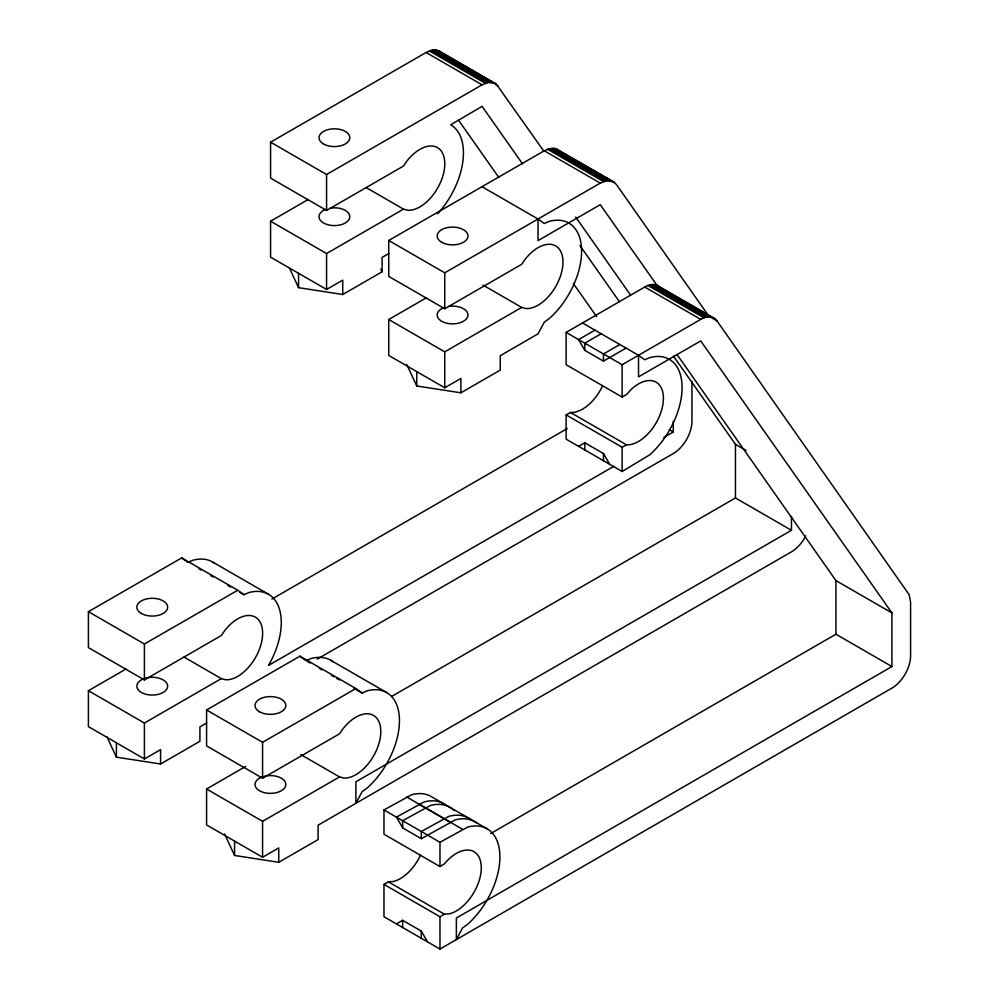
<?xml version="1.0" encoding="UTF-8"?>
<svg xmlns="http://www.w3.org/2000/svg" width="999" height="999" viewBox="0 0 999 999"><rect width="100%" height="100%" fill="white"/><g stroke="black" fill="none" stroke-linecap="round" stroke-linejoin="round"><path stroke-width="1.5" d="M487.162 828.833L431.156 796.503A61.601 35.564 -60 0 0 411.625 794.754L383.978 809.952L383.978 834.215L439.972 866.545L444.343 863.923A35.227 20.342 -60 0 1 481.118 864.709A35.227 20.342 -60 0 1 449.425 913.81L444.38 914.172L439.972 916.72L383.978 884.39L383.978 916.72L439.972 949.05L891.92 688.099A26.399 15.247 -60 0 0 910.589 655.769L910.589 602.135L909.165 594.705L716.907 320.816C713.286 315.384 705.594 316.233 700.736 319.368L622.14 364.735L566.133 332.405L566.133 364.735L622.14 397.065L626.548 394.518L631.58 389.061A35.227 20.342 -60 0 1 663.274 401.573A35.227 20.342 -60 0 1 626.51 444.83L622.14 447.24L566.133 414.91L566.133 439.173L622.14 471.503L649.787 454.757A61.601 35.564 -60 0 0 682.08 387.537A61.601 35.564 -60 0 0 649.787 357.605L644.692 359.765L638.523 355.294L582.517 322.964L566.133 332.405M388.823 253.521L382.08 257.43L382.08 271.803L342.732 294.505L298.564 287.675L289.223 267.545M206.668 723.014L199.912 726.922L199.912 741.283L160.577 763.998L116.408 757.167L107.068 737.037M366.171 187.575L403.496 209.128L407.867 210.265A35.227 20.342 -60 0 0 444.792 163.174A35.227 20.342 -60 0 0 406.993 160.964L403.496 166.021L326.573 210.439L270.567 178.109L270.567 142.183L426.111 52.485L430.931 50.425L435.439 49.987L439.298 51.174L496.403 84.253L543.881 151.224M270.567 142.183L326.573 174.513L482.105 84.815L488.486 82.43L495.304 83.504M342.732 294.505L342.732 280.145L326.573 289.473L270.567 257.143L270.567 221.216L308.354 199.4M270.567 221.216L326.573 253.546L403.496 209.128M483.004 285.102L521.665 307.43L526.036 308.566A35.227 20.342 -60 0 0 562.961 261.463A35.227 20.342 -60 0 0 525.162 259.265L521.665 264.323L444.742 308.741L388.736 276.411L388.736 240.484L544.268 150.787L549.1 148.726L554.982 148.501L613.473 181.806L616.433 184.553L708.541 315.771M388.736 240.484L444.742 272.814L600.274 183.117L606.655 180.732L613.473 181.806M406.768 364.498L416.733 385.976L460.901 392.807L460.901 378.434L444.742 387.774L388.736 355.444L388.736 319.518L426.523 297.702M388.736 319.518L444.742 351.848L521.665 307.43M460.901 392.807L500.249 370.092L500.249 355.731L538.049 333.828L544.218 322.227L549.325 318.506A61.601 35.564 -60 0 0 581.605 251.286A61.601 35.564 -60 0 0 549.325 221.341L544.218 223.514L538.049 219.043L482.055 186.713M582.517 322.964L644.742 287.038C649.587 283.903 657.28 283.042 660.901 288.486M184.003 657.067L221.341 678.621L225.712 679.757A35.227 20.342 -60 0 0 262.625 632.667A35.227 20.342 -60 0 0 224.825 630.456L221.341 635.514L144.405 679.932L88.412 647.602L88.412 611.675L181.718 557.904L237.725 590.234L243.893 594.705L249.001 592.532A61.601 35.564 -60 0 1 268.519 665.409L613.923 466.271M594.992 330.132L578.608 339.573L584.827 350.349M601.186 333.741L584.802 343.181L584.802 350.374L603.496 361.126L626.098 348.089M619.855 344.518L603.471 353.958L603.471 361.151M88.412 611.675L144.405 644.005L237.725 590.234M160.577 763.998L160.577 749.637L144.405 758.965L88.412 726.635L88.412 690.709L126.199 668.893M271.89 599.075L567.37 428.484M578.596 446.353L584.827 442.744M88.412 690.709L144.405 723.039L221.341 678.621M663.848 437.45L673.289 431.993L673.289 421.266M300.836 754.595L339.51 776.922L343.881 778.059A35.227 20.342 -60 0 0 380.794 730.956A35.227 20.342 -60 0 0 342.994 728.758L339.51 733.815L262.575 778.233L206.581 745.903L206.581 709.977L299.887 656.206L355.894 688.536L362.063 693.006L367.17 690.833A61.601 35.564 -60 0 1 399.45 720.779A61.601 35.564 -60 0 1 367.17 787.999L362.063 791.72L355.894 803.321L318.082 825.211L318.082 839.585L278.746 862.299L234.578 855.469L224.613 833.99M317.282 659.09L673.289 453.546A26.399 15.247 -60 0 0 691.957 421.216L691.957 381.381M206.581 709.977L262.575 742.307L355.894 688.536M278.746 862.299L278.746 847.926L262.575 857.267L206.581 824.937L206.581 789.01L245.717 766.408M391.583 696.49L735.451 497.964L791.458 530.294L791.458 516.495M206.581 789.01L262.575 821.34L339.51 776.922M791.458 530.294L355.894 781.767L355.894 803.321L791.458 551.848A26.399 15.247 -60 0 0 805.756 535.889M445.841 805.169A61.601 35.564 -60 0 0 424.113 801.935L396.453 817.12L402.672 827.896M454.07 810.526A61.601 35.564 -60 0 0 430.294 805.531L402.647 820.728L402.647 827.909L421.328 838.673L455.219 819.904A61.601 35.577 -60 0 1 476.948 823.126M383.978 809.952L439.972 842.282L467.632 827.085A61.601 35.564 -60 0 1 499.912 857.03A61.601 35.564 -60 0 1 467.632 924.25L462.525 927.971L456.356 939.572L456.356 918.019L891.92 666.545L891.92 612.911L700.736 340.921L638.523 376.848L638.523 355.294M383.978 884.39L388.386 881.842L393.419 881.48A35.227 20.342 -60 0 0 420.467 855.206M490.709 833.528L835.926 634.215L891.92 666.545M396.416 923.9L402.647 920.304L421.303 931.08L427.535 941.87M566.133 414.91L570.504 412.487A35.227 20.342 -60 0 0 602.584 385.814M438.099 50.599L496.403 84.253M436.813 50.2L492.807 82.53M435.439 49.987L491.433 82.318M495.604 84.715L498.276 86.264M433.991 49.95L489.997 82.28M432.492 50.1L488.486 82.43M430.931 50.425L486.938 82.767M429.345 50.937L485.352 83.279M426.111 52.485L482.105 84.815M556.268 148.901L614.572 182.555M554.982 148.501L610.976 180.831M553.608 148.277L609.602 180.619M552.16 148.252L608.166 180.582M550.661 148.401L606.655 180.732M549.1 148.726L605.107 181.056M547.514 149.238L603.521 181.568M544.268 150.787L600.274 183.117M656.743 285.152L715.034 318.818M655.444 284.752L711.45 317.083M654.07 284.54L710.077 316.87M711.575 317.732L716.907 320.816M652.634 284.503L708.628 316.833M651.123 284.653L707.13 316.983M649.575 284.99L705.569 317.32M647.976 285.502L703.983 317.832M644.742 287.038L700.736 319.368M673.526 356.218L735.451 444.33L746.128 450.487M669.293 429.682L673.289 431.993M570.504 412.487L626.51 444.83M677.047 354.57L835.926 580.581L891.92 612.911M212.525 561.95L268.519 594.28M198.551 568.531L201.224 570.079M210.552 575.461L213.224 576.997M227.897 585.464L230.557 587.012M239.897 592.395L243.893 594.705M330.694 660.252L386.688 692.582M307.392 661.438L310.052 662.986M319.393 668.368L322.053 669.917M331.393 675.299L334.053 676.835M336.725 678.383L339.398 679.919M354.058 688.386L362.063 693.006M406.531 796.927L462.525 829.257M388.386 881.842L444.38 914.172M419.006 804.108L450.012 822.115M439.298 51.174L442.27 53.921M557.467 149.475L560.439 152.223M181.718 557.904L187.887 562.375L192.994 560.202A61.601 35.564 -60 0 1 214.723 563.424M299.887 656.206L306.056 660.676L311.164 658.503A61.601 35.564 -60 0 1 332.892 661.725M658.616 287.675L600.274 204.67L538.049 240.597L538.049 219.043M575.686 217.033L630.444 294.93M522.502 163.836L482.105 106.369L450.686 124.788A61.601 35.564 -60 0 1 437.599 213.848M579.944 245.554L619.43 301.748M458.416 120.005L498.813 177.472M573.301 283.454L596.64 316.658M609.715 464.298L603.496 453.521L584.802 442.769L584.802 449.95M380.831 269.118L382.08 271.803M421.303 931.08L421.303 938.273M835.926 580.581L835.926 634.215M735.451 444.33L735.451 497.964M622.14 364.735L622.14 397.065M622.14 447.24L622.14 471.503M603.471 453.546L603.471 460.726M444.742 272.814L444.742 308.741M444.742 351.848L444.742 387.774M439.972 842.282L439.972 866.545M439.972 916.72L439.972 949.05M421.303 838.685L421.303 831.505L448.963 816.308A61.601 35.564 -60 0 1 470.704 819.53M416.733 371.603L416.733 385.976M402.647 920.304L402.647 927.497M326.573 174.513L326.573 210.439M326.573 253.546L326.573 289.473M298.564 273.314L298.564 287.675M262.575 742.307L262.575 778.233M262.575 821.34L262.575 857.267M234.578 841.096L234.578 855.469M144.405 644.005L144.405 679.932M144.405 723.039L144.405 758.965M116.408 742.794L116.408 757.167M145.729 678.121A15.397 8.891 0 0 1 167.645 686.438A15.397 8.891 0 0 1 144.942 694.005A15.397 8.891 0 0 1 143.419 678.895M330.419 208.104A15.397 8.891 0 0 1 349.638 217.982A15.397 8.891 0 0 1 326.323 224.263A15.397 8.891 0 0 1 325.574 209.403M448.588 306.406A15.397 8.891 0 0 1 467.807 316.283A15.397 8.891 0 0 1 444.493 322.552A15.397 8.891 0 0 1 443.743 307.704M263.898 776.423A15.397 8.891 0 0 1 285.789 785.002A15.397 8.891 0 0 1 262.325 792.045A15.397 8.891 0 0 1 262.712 776.785M141.359 613.461A15.397 8.879 0 0 0 167.12 609.49A15.397 8.879 0 0 0 148.264 598.601A15.397 8.879 0 0 0 141.359 613.461M323.514 143.968A15.397 8.879 0 0 0 349.275 139.997A15.397 8.879 0 0 0 330.419 129.121A15.397 8.879 0 0 0 323.514 143.968M441.683 242.27A15.397 8.879 0 0 0 467.445 238.299A15.397 8.879 0 0 0 448.588 227.41A15.397 8.879 0 0 0 441.683 242.27M259.528 711.763A15.397 8.879 0 0 0 285.289 707.791A15.397 8.879 0 0 0 266.433 696.902A15.397 8.879 0 0 0 259.528 711.763"/></g></svg>
